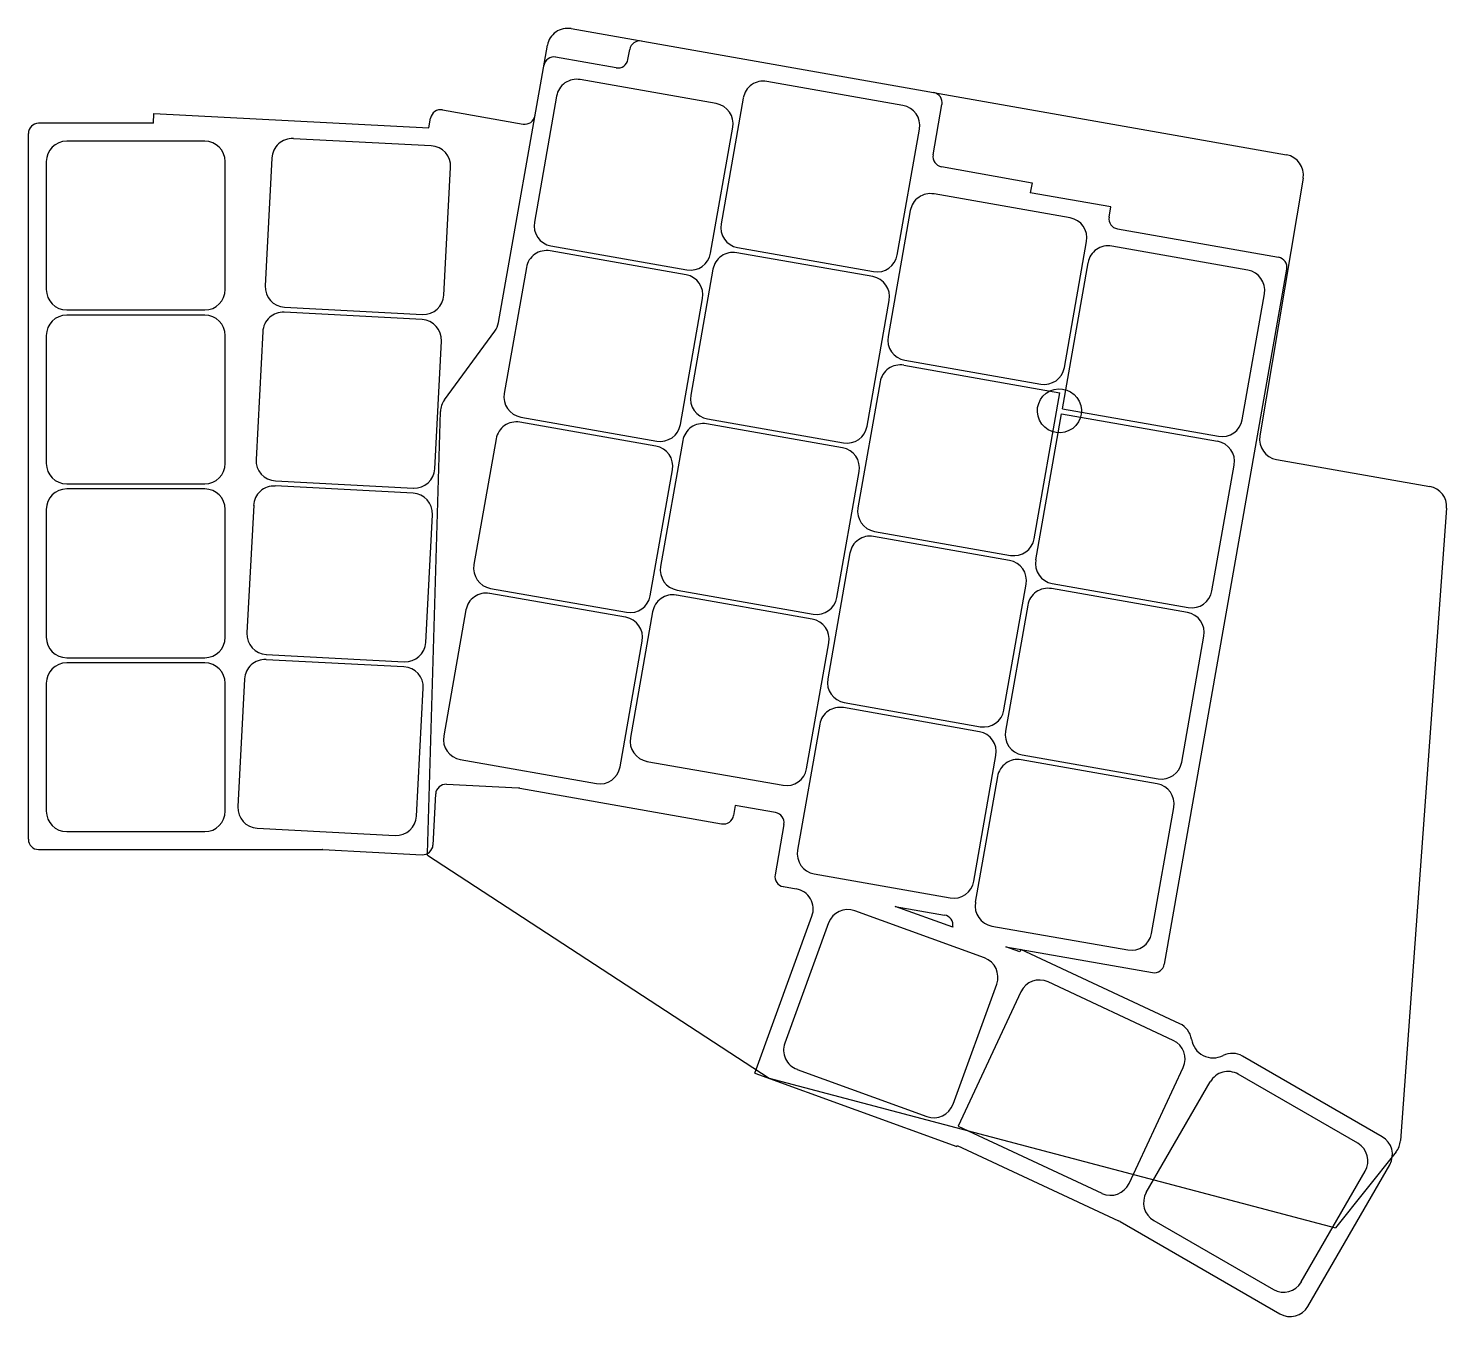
# Model space of a CAD drawing. Header units: millimetres. Extents: x 140 to 278, y -206 to -80.
import ezdxf

# ---------------------------------------------------------------- set-up
doc = ezdxf.new("R2010")
doc.units = ezdxf.units.MM

msp = doc.modelspace()

# ---------------------------------------------------------------- linework, layer by layer
at = {"linetype": 'CONTINUOUS'}
for p, q in [((192.56, -79.75), (262.5, -92.08)), ((185.46, -108.49), (190.24, -81.37)), ((198.12, -82.76), (198.29, -81.78)), ((196.96, -83.57), (191.05, -82.53)), ((206.75, -87.08), (193.46, -84.73)), ((225, -87.25), (211.7, -84.9)), ((191.14, -86.36), (188.97, -98.67)), ((209.39, -86.53), (207.22, -98.84)), ((227.95, -92.09), (228.82, -87.16)), ((151.72, -89), (151.77, -88.04)), ((151.77, -88.04), (178.66, -89.45)), ((178.66, -89.45), (178.83, -88.5)), ((179.99, -87.69), (187.87, -89.08)), ((139.5, -159), (139.5, -90)), ((151.72, -89), (140.5, -89)), ((206.2, -101.7), (208.37, -89.39)), ((224.45, -101.88), (226.62, -89.57)), ((156.75, -90.75), (143.25, -90.75)), ((178.89, -91.21), (165.41, -90.51)), ((141.25, -92.75), (141.25, -105.25)), ((158.75, -105.25), (158.75, -92.75)), ((163.3, -92.4), (162.65, -104.88)), ((180.13, -105.8), (180.78, -93.31)), ((228.76, -93.24), (237.63, -94.81)), ((237.63, -94.81), (237.45, -95.79)), ((264.12, -94.38), (259.9, -119.57)), ((241.34, -98.25), (228.04, -95.91)), ((245.33, -97.18), (237.45, -95.79)), ((225.72, -97.53), (223.55, -109.84)), ((245.16, -98.17), (245.33, -97.18)), ((245.97, -99.32), (261.73, -102.1)), ((190.59, -100.98), (203.89, -103.33)), ((208.84, -101.15), (222.13, -103.5)), ((240.79, -112.88), (242.96, -100.57)), ((258.71, -103.35), (245.42, -101)), ((203.8, -103.82), (190.5, -101.48)), ((222.05, -103.99), (208.75, -101.65)), ((188.19, -103.1), (186.02, -115.41)), ((206.43, -103.27), (204.26, -115.58)), ((240.59, -116.91), (243.1, -102.63)), ((250.56, -171.21), (262.54, -103.26)), ((203.25, -118.45), (205.42, -106.14)), ((221.5, -118.62), (223.67, -106.31)), ((258.17, -117.98), (260.34, -105.67)), ((143.25, -107.25), (156.75, -107.25)), ((156.75, -107.75), (143.25, -107.75)), ((178, -108.19), (164.52, -107.48)), ((164.54, -106.98), (178.02, -107.69)), ((162.42, -109.37), (161.76, -121.86)), ((180.18, -116.04), (185.1, -109.32)), ((141.25, -109.75), (141.25, -122.25)), ((158.75, -122.25), (158.75, -109.75)), ((179.24, -122.77), (179.89, -110.29)), ((225.18, -112.16), (238.47, -114.5)), ((225.09, -112.65), (240.35, -115.34)), ((222.77, -114.27), (220.6, -126.58)), ((237.84, -129.62), (240.35, -115.34)), ((178.51, -160.4), (179.8, -117.17)), ((187.64, -117.72), (200.93, -120.07)), ((237.98, -131.68), (240.5, -117.4)), ((240.5, -117.4), (255.76, -120.09)), ((240.59, -116.91), (255.85, -119.6)), ((200.85, -120.56), (187.55, -118.22)), ((219.09, -120.73), (205.8, -118.39)), ((205.89, -117.9), (219.18, -120.24)), ((185.23, -119.84), (183.06, -132.15)), ((203.48, -120.01), (201.31, -132.32)), ((261.52, -121.87), (276.5, -124.51)), ((200.3, -135.19), (202.47, -122.88)), ((218.55, -135.36), (220.72, -123.05)), ((255.21, -134.72), (257.39, -122.41)), ((143.25, -124.25), (156.75, -124.25)), ((156.75, -124.75), (143.25, -124.75)), ((177.11, -125.17), (163.63, -124.46)), ((163.65, -123.96), (177.14, -124.67)), ((141.25, -126.75), (141.25, -139.25)), ((158.75, -139.25), (158.75, -126.75)), ((161.53, -126.35), (160.87, -138.83)), ((178.35, -139.75), (179, -127.27)), ((278.15, -126.62), (273.64, -188.46)), ((222.22, -128.9), (235.52, -131.24)), ((235.43, -131.74), (222.14, -129.39)), ((219.82, -131.01), (217.65, -143.32)), ((184.69, -134.47), (197.98, -136.81)), ((234.88, -146.36), (237.05, -134.05)), ((252.81, -136.83), (239.52, -134.49)), ((239.6, -134), (252.9, -136.34)), ((197.89, -137.3), (184.6, -134.96)), ((216.14, -137.47), (202.85, -135.13)), ((202.93, -134.64), (216.23, -136.98)), ((182.28, -136.58), (180.11, -148.89)), ((200.53, -136.75), (198.36, -149.06)), ((237.2, -136.11), (235.03, -148.42)), ((197.35, -151.93), (199.52, -139.62)), ((215.59, -152.1), (217.76, -139.79)), ((252.26, -151.46), (254.43, -139.15)), ((143.25, -141.25), (156.75, -141.25)), ((162.76, -140.94), (176.25, -141.64)), ((156.75, -141.75), (143.25, -141.75)), ((176.22, -142.14), (162.74, -141.44)), ((141.25, -143.75), (141.25, -156.25)), ((158.75, -156.25), (158.75, -143.75)), ((160.64, -143.33), (159.98, -155.81)), ((177.46, -156.73), (178.11, -144.24)), ((232.48, -148.48), (219.18, -146.13)), ((219.27, -145.64), (232.57, -147.99)), ((216.87, -147.76), (214.7, -160.07)), ((231.93, -163.11), (234.1, -150.8)), ((236.65, -150.74), (249.95, -153.08)), ((181.73, -151.21), (195.03, -153.55)), ((199.98, -151.38), (213.28, -153.72)), ((249.86, -153.57), (236.56, -151.23)), ((187.41, -153.99), (180.37, -153.63)), ((234.25, -152.85), (232.08, -165.16)), ((179.06, -159.56), (179.32, -154.57)), ((187.54, -154.01), (207.28, -157.49)), ((208.61, -155.69), (208.44, -156.68)), ((212.55, -156.39), (208.61, -155.69)), ((249.31, -168.2), (251.48, -155.89)), ((161.87, -157.91), (175.36, -158.62)), ((213.36, -157.55), (212.5, -162.47)), ((143.25, -158.25), (156.75, -158.25)), ((140.5, -160), (168.24, -160)), ((168.29, -160), (178.01, -160.51)), ((178.51, -160.54), (178.51, -160.4)), ((178.51, -160.54), (211.93, -182.36)), ((216.32, -162.38), (229.61, -164.73)), ((213.31, -163.63), (214.58, -163.85)), ((232.98, -170.6), (220.29, -165.98)), ((224.24, -165.56), (229.06, -166.41)), ((229.87, -167.6), (224.24, -165.56)), ((210.52, -181.85), (216.11, -166.51)), ((217.73, -167.18), (213.45, -178.92)), ((229.88, -167.57), (229.87, -167.6)), ((233.7, -167.48), (246.99, -169.82)), ((235.07, -169.5), (249.4, -172.02)), ((236.44, -170), (235.07, -169.5)), ((236.54, -169.78), (236.44, -170)), ((252.08, -177.03), (236.54, -169.78)), ((229.9, -184.91), (234.17, -173.16)), ((251.43, -178.66), (239.2, -172.95)), ((236.54, -173.92), (230.41, -187.06)), ((271.86, -188.08), (258.2, -180.19)), ((214.65, -181.49), (227.33, -186.1)), ((247.12, -192.64), (252.4, -181.31)), ((210.52, -181.85), (230.26, -189.03)), ((211.93, -182.36), (267.29, -196.99)), ((248.79, -193.53), (255.04, -182.7)), ((269.47, -188.72), (257.78, -181.97)), ((230.41, -187.06), (244.46, -193.61)), ((230.26, -189.03), (230.29, -188.94)), ((230.29, -188.94), (246.07, -196.29)), ((273.21, -189.56), (267.29, -196.99)), ((264.59, -204.67), (272.59, -190.81)), ((263.95, -202.28), (270.2, -191.45)), ((246.23, -196.37), (261.86, -205.4)), ((249.53, -196.26), (261.22, -203.01))]:
    msp.add_line(p, q, dxfattribs=at)
for centre, radius, start, end in [((192.21, -81.72), 2, 80, 170), ((199.28, -81.95), 1, 80, 170), ((190.88, -83.52), 1, 80, 170), ((197.13, -82.59), 1, 260, 350), ((193.11, -86.7), 2, 80, 170), ((211.36, -86.87), 2, 80, 170), ((206.4, -89.05), 2, 350, 80), ((224.65, -89.22), 2, 350, 80), ((227.84, -86.99), 1, 350, 80), ((179.81, -88.67), 1, 80, 170), ((188.04, -88.09), 1, 260, 350), ((140.5, -90), 1, 90, 180), ((143.25, -92.75), 2, 90, 180), ((156.75, -92.75), 2, 0, 90), ((165.3, -92.5), 2, 87, 177), ((178.78, -93.21), 2, 357, 87), ((228.94, -92.26), 1, 170, 260), ((262.15, -94.05), 2, 350.4855, 80), ((227.69, -97.88), 2, 80, 170), ((240.99, -100.22), 2, 350, 80), ((246.14, -98.34), 1, 170, 260), ((190.94, -99.01), 2, 170, 260), ((209.19, -99.18), 2, 170, 260), ((245.07, -102.97), 2, 80, 170), ((190.16, -103.44), 2, 80, 170), ((204.23, -101.36), 2, 260, 350), ((208.4, -103.62), 2, 80, 170), ((222.48, -101.53), 2, 260, 350), ((261.55, -103.09), 1, 350, 80), ((203.45, -105.79), 2, 350, 80), ((221.7, -105.96), 2, 350, 80), ((258.37, -105.32), 2, 350, 80), ((143.25, -105.25), 2, 180, 270), ((156.75, -105.25), 2, 270, 0), ((164.65, -104.99), 2, 177, 267), ((178.13, -105.69), 2, 267, 357), ((143.25, -109.75), 2, 90, 180), ((156.75, -109.75), 2, 0, 90), ((164.41, -109.48), 2, 87, 177), ((177.89, -110.19), 2, 357, 87), ((183.49, -108.14), 2, 323.7767, 350), ((225.52, -110.19), 2, 170, 260), ((224.74, -114.62), 2, 80, 170), ((238.82, -112.53), 2, 260, 350), ((240.3, -117.11), 2.15, 115.516, 475.516), ((181.79, -117.23), 2, 143.7767, 178.302), ((187.99, -115.75), 2, 170, 260), ((206.23, -115.93), 2, 170, 260), ((187.2, -120.19), 2, 80, 170), ((201.28, -118.1), 2, 260, 350), ((205.45, -120.36), 2, 80, 170), ((219.53, -118.27), 2, 260, 350), ((256.2, -117.63), 2, 260, 350), ((200.5, -122.53), 2, 350, 80), ((255.42, -122.06), 2, 350, 80), ((261.87, -119.9), 2, 170.4855, 260), ((163.76, -121.96), 2, 177, 267), ((218.75, -122.7), 2, 350, 80), ((143.25, -122.25), 2, 180, 270), ((156.75, -122.25), 2, 270, 0), ((177.24, -122.67), 2, 267, 357), ((143.25, -126.75), 2, 90, 180), ((156.75, -126.75), 2, 0, 90), ((163.52, -126.46), 2, 87, 177), ((276.16, -126.48), 2, 355.8235, 80), ((177, -127.16), 2, 357, 87), ((222.57, -126.93), 2, 170, 260), ((221.79, -131.36), 2, 80, 170), ((235.87, -129.27), 2, 260, 350), ((239.95, -132.03), 2, 170, 260), ((185.03, -132.5), 2, 170, 260), ((203.28, -132.67), 2, 170, 260), ((235.08, -133.71), 2, 350, 80), ((239.17, -136.46), 2, 80, 170), ((184.25, -136.93), 2, 80, 170), ((198.33, -134.84), 2, 260, 350), ((202.5, -137.1), 2, 80, 170), ((216.58, -135.01), 2, 260, 350), ((253.24, -134.37), 2, 260, 350), ((252.46, -138.8), 2, 350, 80), ((197.55, -139.27), 2, 350, 80), ((215.79, -139.44), 2, 350, 80), ((143.25, -139.25), 2, 180, 270), ((156.75, -139.25), 2, 270, 0), ((162.87, -138.94), 2, 177, 267), ((176.35, -139.65), 2, 267, 357), ((143.25, -143.75), 2, 90, 180), ((156.75, -143.75), 2, 0, 90), ((162.63, -143.43), 2, 87, 177), ((176.11, -144.14), 2, 357, 87), ((219.62, -143.67), 2, 170, 260), ((218.84, -148.1), 2, 80, 170), ((232.91, -146.02), 2, 260, 350), ((182.08, -149.24), 2, 170, 260), ((200.33, -149.41), 2, 170, 260), ((232.13, -150.45), 2, 350, 80), ((237, -148.77), 2, 170, 260), ((195.38, -151.58), 2, 260, 350), ((213.62, -151.75), 2, 260, 350), ((236.22, -153.2), 2, 80, 170), ((250.29, -151.11), 2, 260, 350), ((180.32, -154.62), 1, 87, 177), ((249.51, -155.54), 2, 350, 80), ((187.36, -154.99), 1, 80, 87), ((143.25, -156.25), 2, 180, 270), ((156.75, -156.25), 2, 270, 0), ((161.98, -155.92), 2, 177, 267), ((207.46, -156.5), 1, 260, 350), ((212.38, -157.37), 1, 350, 80), ((175.46, -156.62), 2, 267, 357), ((140.5, -159), 1, 180, 270), ((168.24, -161), 1, 87, 90), ((178.06, -159.51), 1, 267, 357), ((216.67, -160.41), 2, 170, 260), ((213.48, -162.64), 1, 170, 260), ((229.96, -162.76), 2, 260, 350), ((214.23, -165.82), 2, 340, 80), ((219.61, -167.86), 2, 70, 160), ((234.05, -165.51), 2, 170, 260), ((228.89, -167.39), 1, 350, 80), ((247.34, -167.85), 2, 260, 350), ((232.29, -172.48), 2, 340, 70), ((249.57, -171.04), 1, 260, 350), ((238.35, -174.76), 2, 65, 155), ((251.23, -178.84), 2, 8.6156, 65), ((250.59, -180.47), 2, 335, 65), ((255.34, -178.22), 2.15, 188.6156, 296.6967), ((215.33, -179.61), 2, 160, 250), ((257.2, -181.93), 2, 60, 116.6967), ((256.78, -183.7), 2, 60, 150), ((228.02, -184.22), 2, 250, 340), ((270.86, -189.81), 2, 330, 60), ((271.64, -188.32), 2, 321.4692, 355.8235), ((268.47, -190.45), 2, 330, 60), ((245.3, -191.8), 2, 245, 335), ((250.53, -194.53), 2, 150, 240), ((245.23, -198.11), 2, 60, 65), ((262.22, -201.28), 2, 240, 330), ((262.86, -203.67), 2, 240, 330)]:
    msp.add_arc(centre, radius, start, end, dxfattribs=at)

doc.saveas('drawing.dxf')
